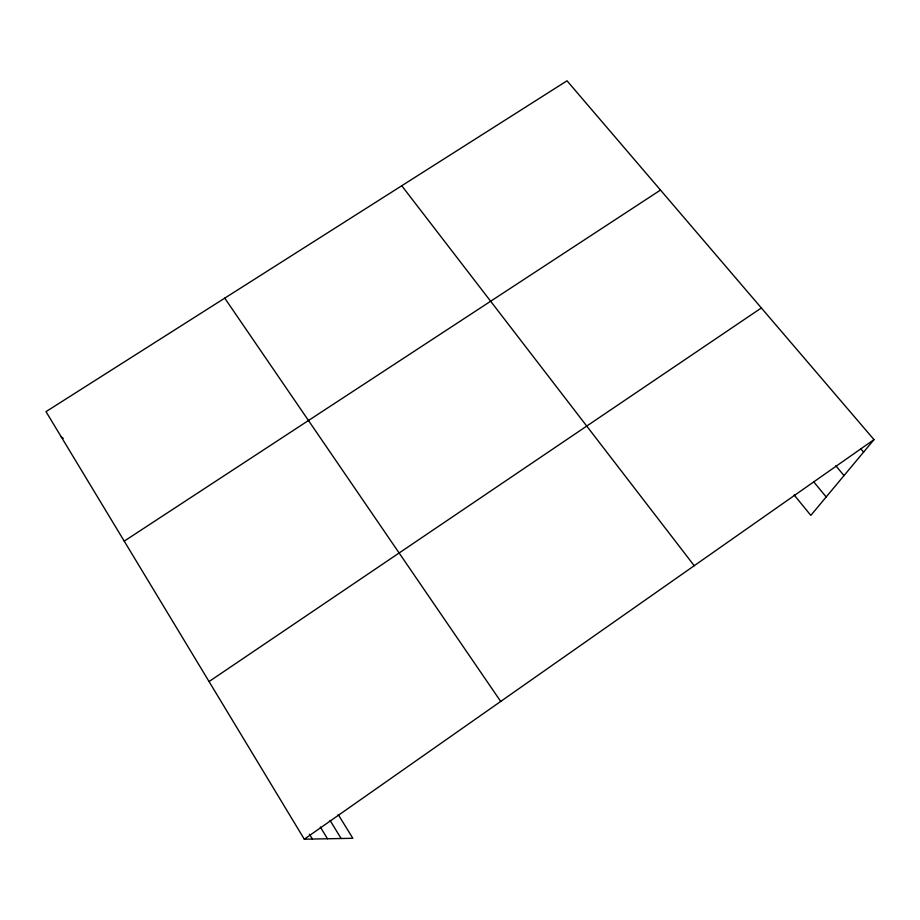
<?xml version="1.0" encoding="UTF-8"?>
<svg xmlns="http://www.w3.org/2000/svg" width="920" height="920" viewBox="0 0 920 920"><rect width="100%" height="100%" fill="white"/><g stroke="black" fill="none" stroke-linecap="round" stroke-linejoin="round"><path stroke-width="1.38" d="M338.203 814.568L352.854 838.293L304.29 839.189L46 411.642L567.019 80.81L874 439.622L810.831 515.384L794.155 494.983M304.29 839.189L874 439.622M209.058 681.559L761.357 307.959M124.223 541.132L660.491 190.06M61.157 436.724L63.227 438.437M860.901 448.914L863.592 452.099M835.808 465.784L844.008 475.582M813.728 481.861L826.194 496.949M401.752 185.748L694.22 565.708M224.744 298.149L500.71 701.431M330.061 820.456L341.159 838.511M320.286 826.953L327.497 838.764M309.43 834.187L312.374 839.04"/></g></svg>
